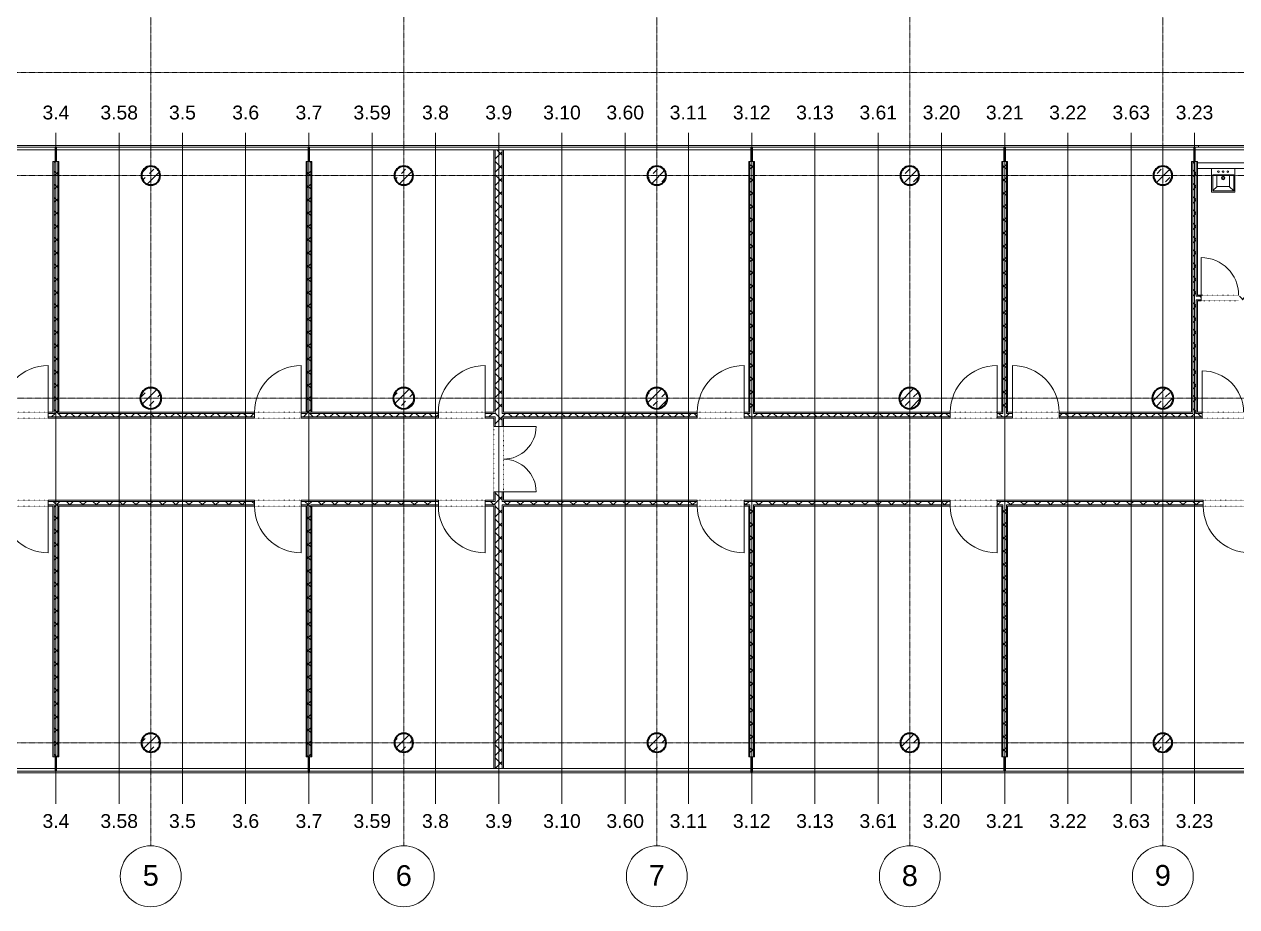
# Model space of a CAD drawing. Header units: millimetres. Extents: x -309577 to 26510, y -302335 to 26695.
# Drawn here: x -274339 to -248461, y -297783 to -278953 of the extents above; entities that cross this region are included whole.
import ezdxf

# ---------------------------------------------------------------- set-up
doc = ezdxf.new("R2010")
doc.units = ezdxf.units.MM
doc.linetypes.add('Rasterlinie', pattern=[22.225, 12.7, -3.175, 3.175, -3.175])
doc.linetypes.add('Über Schnittebene 1', pattern=[1, 0, -1])
for name, color, linetype, lineweight in [('A-DOOR', 1, 'Continuous', 9), ('A-FLOR-OTLN', 6, 'Continuous', 9), ('A-GLAZ', 6, 'Continuous', 9), ('A-WALL', 2, 'Continuous', 9), ('A-WALL-PATT', 2, 'Continuous', 35), ('P-SANR-FIXT', 6, 'Continuous', 9), ('S-COLS', 6, 'Continuous', 9), ('S-GRID', 1, 'Continuous', 9)]:
    doc.layers.add(name, color=color, linetype=linetype, lineweight=lineweight)
pattern_1 = [(45, (0, 0), (-141.42136, 141.42136), []), (135, (0, 0), (-141.42136, -141.42136), [])]

# ---------------------------------------------------------------- blocks, each defined once
blk = doc.blocks.new('Systemelement - Verglasung-387223-Ebene 1')
at = {"layer": 'A-GLAZ'}
for p, q in [((3006.25, 15), (-3006.25, 15)), ((-3006.25, 15), (-3006.25, -15)), ((3006.25, -15), (3006.25, 15)), ((-3006.25, -15), (3006.25, -15))]:
    blk.add_line(p, q, dxfattribs=at)
blk = doc.blocks.new('STB Stütze - rund - STB d_40-V50-Ebene 1')
at = {"layer": 'S-COLS'}
h = blk.add_hatch(dxfattribs=at)
h.set_pattern_fill('FP_58', color=256, style=0, pattern_type=2)
h.set_pattern_definition([(45, (271638.7, 294282.99), (-179.60512, 179.60512), []), (45, (271818.3, 294282.99), (-179.60512, 179.60512), [127, -127])])
h.paths.add_polyline_path([(24, -199), (71, -187), (114, -165), (150, -133), (177, -93), (194, -48), (200, 0), (194, 48), (177, 93), (150, 133), (114, 165), (71, 187), (24, 199), (-24, 199), (-71, 187), (-114, 165), (-150, 133), (-177, 93), (-194, 48), (-200, 0), (-194, -48), (-177, -93), (-150, -133), (-114, -165), (-71, -187), (-24, -199)], flags=0)
at = {"layer": 'S-COLS', "lineweight": 35}
for start, end in [(360, 180), (180, 360)]:
    blk.add_arc((0, 0), 200, start, end, dxfattribs=at)
blk = doc.blocks.new('STB Stütze - rund - STB d_45-V51-Ebene 1')
at = {"layer": 'S-COLS'}
h = blk.add_hatch(dxfattribs=at)
h.set_pattern_fill('FP_60', color=256, style=0, pattern_type=2)
h.set_pattern_definition([(45, (271638.7, 286932.85), (-179.60512, 179.60512), []), (45, (271818.3, 286932.85), (-179.60512, 179.60512), [127, -127])])
h.paths.add_polyline_path([(0, -225), (50, -219), (98, -203), (140, -176), (176, -140), (203, -98), (219, -50), (225, 0), (219, 50), (203, 98), (176, 140), (140, 176), (98, 203), (50, 219), (0, 225), (-50, 219), (-98, 203), (-140, 176), (-176, 140), (-203, 98), (-219, 50), (-225, 0), (-219, -50), (-203, -98), (-176, -140), (-140, -176), (-98, -203), (-50, -219)], flags=0)
at = {"layer": 'S-COLS', "lineweight": 35}
for start, end in [(360, 180), (180, 360)]:
    blk.add_arc((0, 0), 225, start, end, dxfattribs=at)
blk = doc.blocks.new('STB Stütze - rund - STB d_45-V52-Ebene 1')
at = {"layer": 'S-COLS'}
h = blk.add_hatch(dxfattribs=at)
h.set_pattern_fill('FP_61', color=256, style=0, pattern_type=2)
h.set_pattern_definition([(45, (266238.7, 286932.85), (-179.60512, 179.60512), []), (45, (266418.3, 286932.85), (-179.60512, 179.60512), [127, -127])])
h.paths.add_polyline_path([(0, -225), (50, -219), (98, -203), (140, -176), (176, -140), (203, -98), (219, -50), (225, 0), (219, 50), (203, 98), (176, 140), (140, 176), (98, 203), (50, 219), (0, 225), (-50, 219), (-98, 203), (-140, 176), (-176, 140), (-203, 98), (-219, 50), (-225, 0), (-219, -50), (-203, -98), (-176, -140), (-140, -176), (-98, -203), (-50, -219), (-41, -220)], flags=0)
at = {"layer": 'S-COLS', "lineweight": 35}
for start, end in [(360, 180), (180, 360)]:
    blk.add_arc((0, 0), 225, start, end, dxfattribs=at)
blk = doc.blocks.new('STB Stütze - rund - STB d_45-V53-Ebene 1')
at = {"layer": 'S-COLS'}
h = blk.add_hatch(dxfattribs=at)
h.set_pattern_fill('FP_62', color=256, style=0, pattern_type=2)
h.set_pattern_definition([(45, (260838.7, 286932.85), (-179.60512, 179.60512), []), (45, (261018.3, 286932.85), (-179.60512, 179.60512), [127, -127])])
h.paths.add_polyline_path([(0, -225), (50, -219), (98, -203), (140, -176), (176, -140), (203, -98), (219, -50), (225, 0), (219, 50), (203, 98), (176, 140), (140, 176), (98, 203), (50, 219), (0, 225), (-50, 219), (-98, 203), (-140, 176), (-176, 140), (-203, 98), (-219, 50), (-225, 0), (-219, -50), (-203, -98), (-176, -140), (-140, -176), (-98, -203), (-50, -219)], flags=0)
at = {"layer": 'S-COLS', "lineweight": 35}
for start, end in [(360, 180), (180, 360)]:
    blk.add_arc((0, 0), 225, start, end, dxfattribs=at)
blk = doc.blocks.new('STB Stütze - rund - STB d_45-V54-Ebene 1')
at = {"layer": 'S-COLS'}
h = blk.add_hatch(dxfattribs=at)
h.set_pattern_fill('FP_63', color=256, style=0, pattern_type=2)
h.set_pattern_definition([(45, (255438.7, 286932.85), (-179.60512, 179.60512), []), (45, (255618.3, 286932.85), (-179.60512, 179.60512), [127, -127])])
h.paths.add_polyline_path([(0, -225), (50, -219), (98, -203), (140, -176), (176, -140), (203, -98), (219, -50), (225, 0), (219, 50), (203, 98), (176, 140), (140, 176), (98, 203), (50, 219), (0, 225), (-50, 219), (-98, 203), (-140, 176), (-176, 140), (-203, 98), (-219, 50), (-225, 0), (-219, -50), (-203, -98), (-176, -140), (-140, -176), (-98, -203), (-50, -219)], flags=0)
at = {"layer": 'S-COLS', "lineweight": 35}
for start, end in [(360, 180), (180, 360)]:
    blk.add_arc((0, 0), 225, start, end, dxfattribs=at)
blk = doc.blocks.new('STB Stütze - rund - STB d_45-V55-Ebene 1')
at = {"layer": 'S-COLS'}
h = blk.add_hatch(dxfattribs=at)
h.set_pattern_fill('FP_64', color=256, style=0, pattern_type=2)
h.set_pattern_definition([(45, (250038.7, 286932.85), (-179.60512, 179.60512), []), (45, (250218.3, 286932.85), (-179.60512, 179.60512), [127, -127])])
h.paths.add_polyline_path([(0, -225), (50, -219), (98, -203), (140, -176), (176, -140), (203, -98), (219, -50), (225, 0), (219, 50), (203, 98), (176, 140), (140, 176), (98, 203), (50, 219), (0, 225), (-50, 219), (-98, 203), (-140, 176), (-176, 140), (-203, 98), (-219, 50), (-225, 0), (-219, -50), (-203, -98), (-176, -140), (-140, -176), (-98, -203), (-50, -219)], flags=0)
at = {"layer": 'S-COLS', "lineweight": 35}
for start, end in [(360, 180), (180, 360)]:
    blk.add_arc((0, 0), 225, start, end, dxfattribs=at)
blk = doc.blocks.new('STB Stütze - rund - STB d_40-V56-Ebene 1')
at = {"layer": 'S-COLS'}
h = blk.add_hatch(dxfattribs=at)
h.set_pattern_fill('FP_65', color=256, style=0, pattern_type=2)
h.set_pattern_definition([(45, (271638.7, 282182.99), (-179.60512, 179.60512), []), (45, (271818.3, 282182.99), (-179.60512, 179.60512), [127, -127])])
h.paths.add_polyline_path([(24, -199), (71, -187), (114, -165), (150, -133), (177, -93), (194, -48), (200, 0), (194, 48), (177, 93), (150, 133), (114, 165), (71, 187), (24, 199), (-24, 199), (-71, 187), (-114, 165), (-150, 133), (-177, 93), (-194, 48), (-200, 0), (-194, -48), (-177, -93), (-150, -133), (-114, -165), (-71, -187), (-24, -199)], flags=0)
at = {"layer": 'S-COLS', "lineweight": 35}
for start, end in [(360, 180), (180, 360)]:
    blk.add_arc((0, 0), 200, start, end, dxfattribs=at)
blk = doc.blocks.new('STB Stütze - rund - STB d_40-V57-Ebene 1')
at = {"layer": 'S-COLS'}
h = blk.add_hatch(dxfattribs=at)
h.set_pattern_fill('FP_66', color=256, style=0, pattern_type=2)
h.set_pattern_definition([(45, (266238.7, 282182.99), (-179.60512, 179.60512), []), (45, (266418.3, 282182.99), (-179.60512, 179.60512), [127, -127])])
h.paths.add_polyline_path([(24, -199), (71, -187), (114, -165), (150, -133), (177, -93), (194, -48), (200, 0), (194, 48), (177, 93), (150, 133), (114, 165), (71, 187), (24, 199), (-24, 199), (-71, 187), (-114, 165), (-150, 133), (-177, 93), (-194, 48), (-200, 0), (-194, -48), (-177, -93), (-150, -133), (-114, -165), (-71, -187), (-24, -199)], flags=0)
at = {"layer": 'S-COLS', "lineweight": 35}
for start, end in [(360, 180), (180, 360)]:
    blk.add_arc((0, 0), 200, start, end, dxfattribs=at)
blk = doc.blocks.new('STB Stütze - rund - STB d_40-V58-Ebene 1')
at = {"layer": 'S-COLS'}
h = blk.add_hatch(dxfattribs=at)
h.set_pattern_fill('FP_67', color=256, style=0, pattern_type=2)
h.set_pattern_definition([(45, (260838.7, 282182.99), (-179.60512, 179.60512), []), (45, (261018.3, 282182.99), (-179.60512, 179.60512), [127, -127])])
h.paths.add_polyline_path([(24, -199), (71, -187), (114, -165), (150, -133), (177, -93), (194, -48), (200, 0), (194, 48), (177, 93), (150, 133), (114, 165), (71, 187), (24, 199), (-24, 199), (-71, 187), (-114, 165), (-150, 133), (-177, 93), (-194, 48), (-200, 0), (-194, -48), (-177, -93), (-150, -133), (-114, -165), (-71, -187), (-24, -199)], flags=0)
at = {"layer": 'S-COLS', "lineweight": 35}
for start, end in [(360, 180), (180, 360)]:
    blk.add_arc((0, 0), 200, start, end, dxfattribs=at)
blk = doc.blocks.new('STB Stütze - rund - STB d_40-V60-Ebene 1')
at = {"layer": 'S-COLS'}
h = blk.add_hatch(dxfattribs=at)
h.set_pattern_fill('FP_69', color=256, style=0, pattern_type=2)
h.set_pattern_definition([(45, (255438.7, 282182.99), (-179.60512, 179.60512), []), (45, (255618.3, 282182.99), (-179.60512, 179.60512), [127, -127])])
h.paths.add_polyline_path([(24, -199), (71, -187), (114, -165), (150, -133), (177, -93), (194, -48), (200, 0), (194, 48), (177, 93), (150, 133), (114, 165), (71, 187), (24, 199), (-24, 199), (-71, 187), (-114, 165), (-150, 133), (-177, 93), (-194, 48), (-200, 0), (-194, -48), (-177, -93), (-150, -133), (-114, -165), (-71, -187), (-24, -199)], flags=0)
at = {"layer": 'S-COLS', "lineweight": 35}
for start, end in [(360, 180), (180, 360)]:
    blk.add_arc((0, 0), 200, start, end, dxfattribs=at)
blk = doc.blocks.new('STB Stütze - rund - STB d_40-V61-Ebene 1')
at = {"layer": 'S-COLS'}
h = blk.add_hatch(dxfattribs=at)
h.set_pattern_fill('FP_70', color=256, style=0, pattern_type=2)
h.set_pattern_definition([(45, (250038.7, 282182.99), (-179.60512, 179.60512), []), (45, (250218.3, 282182.99), (-179.60512, 179.60512), [127, -127])])
h.paths.add_polyline_path([(24, -199), (71, -187), (114, -165), (150, -133), (177, -93), (194, -48), (200, 0), (194, 48), (177, 93), (150, 133), (114, 165), (71, 187), (24, 199), (-24, 199), (-71, 187), (-114, 165), (-150, 133), (-177, 93), (-194, 48), (-200, 0), (-194, -48), (-177, -93), (-150, -133), (-114, -165), (-71, -187), (-24, -199)], flags=0)
at = {"layer": 'S-COLS', "lineweight": 35}
for start, end in [(360, 180), (180, 360)]:
    blk.add_arc((0, 0), 200, start, end, dxfattribs=at)
blk = doc.blocks.new('STB Stütze - rund - STB d_40-V62-Ebene 1')
at = {"layer": 'S-COLS'}
h = blk.add_hatch(dxfattribs=at)
h.set_pattern_fill('FP_71', color=256, style=0, pattern_type=2)
h.set_pattern_definition([(45, (255438.7, 294282.99), (-179.60512, 179.60512), []), (45, (255618.3, 294282.99), (-179.60512, 179.60512), [127, -127])])
h.paths.add_polyline_path([(24, -199), (71, -187), (114, -165), (150, -133), (177, -93), (194, -48), (200, 0), (194, 48), (177, 93), (150, 133), (114, 165), (71, 187), (24, 199), (-24, 199), (-71, 187), (-114, 165), (-150, 133), (-177, 93), (-194, 48), (-200, 0), (-194, -48), (-177, -93), (-150, -133), (-114, -165), (-71, -187), (-24, -199)], flags=0)
at = {"layer": 'S-COLS', "lineweight": 35}
for start, end in [(360, 180), (180, 360)]:
    blk.add_arc((0, 0), 200, start, end, dxfattribs=at)
blk = doc.blocks.new('STB Stütze - rund - STB d_40-V63-Ebene 1')
at = {"layer": 'S-COLS'}
h = blk.add_hatch(dxfattribs=at)
h.set_pattern_fill('FP_72', color=256, style=0, pattern_type=2)
h.set_pattern_definition([(45, (250038.7, 294282.99), (-179.60512, 179.60512), []), (45, (250218.3, 294282.99), (-179.60512, 179.60512), [127, -127])])
h.paths.add_polyline_path([(24, -199), (71, -187), (114, -165), (150, -133), (177, -93), (194, -48), (200, 0), (194, 48), (177, 93), (150, 133), (114, 165), (71, 187), (24, 199), (-24, 199), (-71, 187), (-114, 165), (-150, 133), (-177, 93), (-194, 48), (-200, 0), (-194, -48), (-177, -93), (-150, -133), (-114, -165), (-71, -187), (-24, -199)], flags=0)
at = {"layer": 'S-COLS', "lineweight": 35}
for start, end in [(360, 180), (180, 360)]:
    blk.add_arc((0, 0), 200, start, end, dxfattribs=at)
blk = doc.blocks.new('STB Stütze - rund - STB d_40-V64-Ebene 1')
at = {"layer": 'S-COLS'}
h = blk.add_hatch(dxfattribs=at)
h.set_pattern_fill('FP_73', color=256, style=0, pattern_type=2)
h.set_pattern_definition([(45, (260838.7, 294282.99), (-179.60512, 179.60512), []), (45, (261018.3, 294282.99), (-179.60512, 179.60512), [127, -127])])
h.paths.add_polyline_path([(24, -199), (71, -187), (114, -165), (150, -133), (177, -93), (194, -48), (200, 0), (194, 48), (177, 93), (150, 133), (114, 165), (71, 187), (24, 199), (-24, 199), (-71, 187), (-114, 165), (-150, 133), (-177, 93), (-194, 48), (-200, 0), (-194, -48), (-177, -93), (-150, -133), (-114, -165), (-71, -187), (-24, -199)], flags=0)
at = {"layer": 'S-COLS', "lineweight": 35}
for start, end in [(360, 180), (180, 360)]:
    blk.add_arc((0, 0), 200, start, end, dxfattribs=at)
blk = doc.blocks.new('STB Stütze - rund - STB d_40-V65-Ebene 1')
at = {"layer": 'S-COLS'}
h = blk.add_hatch(dxfattribs=at)
h.set_pattern_fill('FP_74', color=256, style=0, pattern_type=2)
h.set_pattern_definition([(45, (266238.7, 294282.99), (-179.60512, 179.60512), []), (45, (266418.3, 294282.99), (-179.60512, 179.60512), [127, -127])])
h.paths.add_polyline_path([(24, -199), (71, -187), (114, -165), (150, -133), (177, -93), (194, -48), (200, 0), (194, 48), (177, 93), (150, 133), (114, 165), (71, 187), (24, 199), (-24, 199), (-71, 187), (-114, 165), (-150, 133), (-177, 93), (-194, 48), (-200, 0), (-194, -48), (-177, -93), (-150, -133), (-114, -165), (-71, -187), (-24, -199)], flags=0)
at = {"layer": 'S-COLS', "lineweight": 35}
for start, end in [(360, 180), (180, 360)]:
    blk.add_arc((0, 0), 200, start, end, dxfattribs=at)
blk = doc.blocks.new('Drehflügel 1-flg - Stahlzarge1 - 80 x 2_26-313600-Ebene 1')
at = {"layer": 'A-DOOR', "linetype": 'Über Schnittebene 1'}
for p, q in [((400, 48), (-400, 48)), ((-400, -77), (400, -77))]:
    blk.add_line(p, q, dxfattribs=at)
at = {"layer": 'A-DOOR'}
blk.add_line((400, -877), (400, -77), dxfattribs=at)
blk.add_arc((400, -77), 800, 180, 270, dxfattribs=at)
blk = doc.blocks.new('Drehflügel 1-flg - Stahlzarge1 - 88_5 x 2_26-313603-Ebene 1')
at = {"layer": 'A-DOOR', "linetype": 'Über Schnittebene 1'}
for p, q in [((442, 48), (-443, 48)), ((-443, -77), (442, -77))]:
    blk.add_line(p, q, dxfattribs=at)
at = {"layer": 'A-DOOR'}
blk.add_line((442, -962), (442, -77), dxfattribs=at)
blk.add_arc((442, -77), 885, 180, 270, dxfattribs=at)
blk = doc.blocks.new('Systemelement - Verglasung-313604-Ebene 1')
at = {"layer": 'A-GLAZ'}
for p, q in [((155, 15), (-155, 15)), ((-155, 15), (-155, -15)), ((155, -15), (155, 15)), ((-155, -15), (155, -15))]:
    blk.add_line(p, q, dxfattribs=at)
blk = doc.blocks.new('Systemelement - Verglasung-313605-Ebene 1')
at = {"layer": 'A-GLAZ'}
for p, q in [((162, 15), (-162, 15)), ((-162, 15), (-162, -15)), ((162, -15), (162, 15)), ((-162, -15), (162, -15))]:
    blk.add_line(p, q, dxfattribs=at)
blk = doc.blocks.new('Systemelement - Verglasung-313606-Ebene 1')
at = {"layer": 'A-GLAZ'}
for p, q in [((162, 15), (-162, 15)), ((-162, 15), (-162, -15)), ((162, -15), (162, 15)), ((-162, -15), (162, -15))]:
    blk.add_line(p, q, dxfattribs=at)
blk = doc.blocks.new('Systemelement - Verglasung-313608-Ebene 1')
at = {"layer": 'A-GLAZ'}
for p, q in [((155, 15), (-155, 15)), ((-155, 15), (-155, -15)), ((155, -15), (155, 15)), ((-155, -15), (155, -15))]:
    blk.add_line(p, q, dxfattribs=at)
blk = doc.blocks.new('Systemelement - Verglasung-313609-Ebene 1')
at = {"layer": 'A-GLAZ'}
for p, q in [((155, 15), (-155, 15)), ((-155, 15), (-155, -15)), ((155, -15), (155, 15)), ((-155, -15), (155, -15))]:
    blk.add_line(p, q, dxfattribs=at)
blk = doc.blocks.new('Systemelement - Verglasung-313610-Ebene 1')
at = {"layer": 'A-GLAZ'}
for p, q in [((155, 15), (-155, 15)), ((-155, 15), (-155, -15)), ((155, -15), (155, 15)), ((-155, -15), (155, -15))]:
    blk.add_line(p, q, dxfattribs=at)
blk = doc.blocks.new('Systemelement - Verglasung-313611-Ebene 1')
at = {"layer": 'A-GLAZ'}
for p, q in [((155, 15), (-155, 15)), ((-155, 15), (-155, -15)), ((155, -15), (155, 15)), ((-155, -15), (155, -15))]:
    blk.add_line(p, q, dxfattribs=at)
blk = doc.blocks.new('Drehflügel 1-flg - Variabel1 - Drehflügel 1-flg - Variabel-349503-Ebene 1')
at = {"layer": 'A-DOOR', "linetype": 'Über Schnittebene 1'}
for p, q in [((500, 48), (-500, 48)), ((-500, -77), (500, -77))]:
    blk.add_line(p, q, dxfattribs=at)
at = {"layer": 'A-DOOR'}
blk.add_line((500, -1077), (500, -77), dxfattribs=at)
blk.add_arc((500, -77), 1000, 180, 270, dxfattribs=at)
blk = doc.blocks.new('Drehflügel 1-flg - Variabel1 - Drehflügel 1-flg - Variabel-349504-Ebene 1')
at = {"layer": 'A-DOOR'}
blk.add_line((500, 1077), (500, 77), dxfattribs=at)
at = {"layer": 'A-DOOR', "linetype": 'Über Schnittebene 1'}
for p, q in [((-500, 77), (500, 77)), ((500, -48), (-500, -48))]:
    blk.add_line(p, q, dxfattribs=at)
at = {"layer": 'A-DOOR'}
blk.add_arc((500, 77), 1000, 90, 180, dxfattribs=at)
blk = doc.blocks.new('Wandwaschbecken _3_ - 500 x 500 mm-313623-Ebene 1')
at = {"layer": 'P-SANR-FIXT'}
for p, q in [((-124, 68), (-124, 558)), ((-119, 563), (369, 563)), ((-99, 198), (-99, 533)), ((-94, 538), (344, 538)), ((-94, 533), (-13, 451)), ((344, 533), (262, 450)), ((349, 533), (349, 198)), ((374, 558), (374, 68)), ((-9, 218), (-9, 443)), ((-4, 448), (256, 448)), ((261, 218), (261, 443)), ((-94, 198), (-14, 214)), ((344, 193), (-94, 193)), ((-1, 213), (-4, 213)), ((249, 213), (-1, 213)), ((344, 198), (265, 213))]:
    blk.add_line(p, q, dxfattribs=at)
for centre, radius, start, end in [((-119, 558), 5, 90, 180), ((-94, 533), 5, 90, 180), ((344, 533), 5, 0, 90), ((369, 558), 5, 0, 90), ((-4, 443), 5, 90, 180), ((126, 263), 37.5, 0, 180), ((126, 263), 37.5, 180, 0), ((126, 263), 23, 0, 180), ((126, 263), 23, 180, 0), ((256, 443), 5, 0, 90), ((-119, 68), 5, 180, 270), ((-94, 198), 5, 180, 270), ((-4, 218), 5, 180, 270), ((26, 127), 17.5, 0, 180), ((26, 127), 17.5, 180, 0), ((126, 127), 17.5, 0, 180), ((126, 127), 17.5, 180, 0), ((226, 127), 17.5, 0, 180), ((226, 127), 17.5, 180, 0), ((256, 218), 5, 270, 0), ((344, 198), 5, 270, 360), ((369, 68), 5, 270, 360)]:
    blk.add_arc(centre, radius, start, end, dxfattribs=at)
for start_param, end_param in [(3.141593, 6.283185), (0, 3.141593)]:
    blk.add_ellipse((126, 199), major_axis=(-12.5, 0), ratio=0.247617, start_param=start_param, end_param=end_param, dxfattribs=at)
blk = doc.blocks.new('Drehflügel 2-flg - Variabel1 - Drehflügel 2-flg - 140-349505-Ebene 1')
at = {"layer": 'A-DOOR'}
for p, q in [((-700, 814), (-700, 114)), ((700, 814), (700, 114))]:
    blk.add_line(p, q, dxfattribs=at)
at = {"layer": 'A-DOOR', "linetype": 'Über Schnittebene 1'}
for p, q in [((-700, 114), (700, 114)), ((700, -86), (-700, -86))]:
    blk.add_line(p, q, dxfattribs=at)
at = {"layer": 'A-DOOR'}
for centre, start, end in [((-700, 114), 360, 90), ((700, 114), 90, 180)]:
    blk.add_arc(centre, 700, start, end, dxfattribs=at)
blk = doc.blocks.new('Systemelement - Verglasung-392770-Ebene 1')
at = {"layer": 'A-GLAZ'}
for p, q in [((2702.5, 15), (-2702.5, 15)), ((-2702.5, 15), (-2702.5, -15)), ((2702.5, -15), (2702.5, 15)), ((-2702.5, -15), (2702.5, -15))]:
    blk.add_line(p, q, dxfattribs=at)
blk = doc.blocks.new('Systemelement - Verglasung-392771-Ebene 1')
at = {"layer": 'A-GLAZ'}
for p, q in [((45862, 15), (-45862, 15)), ((-45862, 15), (-45862, -15)), ((-45862, -15), (45862, -15))]:
    blk.add_line(p, q, dxfattribs=at)
blk = doc.blocks.new('Systemelement - Verglasung-392772-Ebene 1')
at = {"layer": 'A-GLAZ'}
for p, q in [((14262.5, 15), (-14262.5, 15)), ((14262.5, -15), (14262.5, 15)), ((-14262.5, -15), (14262.5, -15))]:
    blk.add_line(p, q, dxfattribs=at)
blk = doc.blocks.new('Raster - Rasterbeschriftung-194804-Ebene 1')
at = {"layer": 'S-GRID'}
blk.add_circle((0, 0), 6.5, dxfattribs=at)

msp = doc.modelspace()

# ---------------------------------------------------------------- hatches: boundary and pattern name
at = {"layer": 'A-WALL-PATT', "lineweight": 9}
h = msp.add_hatch(dxfattribs=at)
h.set_pattern_fill('FP_1', color=256, style=0, pattern_type=2)
h.set_pattern_definition(pattern_1)
h.paths.add_polyline_path([(-264139, -294833), (-264139, -289208), (-264289, -289208), (-264289, -294833)], flags=0)
h.paths.add_polyline_path([(-264139, -289133), (-264139, -288933), (-264289, -288933), (-264289, -289133)], flags=0)
h.paths.add_polyline_path([(-264289, -287533), (-264139, -287533), (-264139, -287333), (-264289, -287333), (-264289, -287358)], flags=0)
h.paths.add_polyline_path([(-264139, -287258), (-264139, -281633), (-264289, -281633), (-264289, -287258)], flags=0)
h = msp.add_hatch(dxfattribs=at)
h.set_pattern_fill('FP_1', color=256, style=0, pattern_type=2)
h.set_pattern_definition(pattern_1)
h.paths.add_polyline_path([(-273626, -287258), (-273626, -281883), (-273701, -281883), (-273701, -287258)], flags=0)
h = msp.add_hatch(dxfattribs=at)
h.set_pattern_fill('FP_1', color=256, style=0, pattern_type=2)
h.set_pattern_definition(pattern_1)
h.paths.add_polyline_path([(-268301, -287258), (-268226, -287258), (-268226, -281883), (-268301, -281883), (-268301, -287233)], flags=0)
h = msp.add_hatch(dxfattribs=at)
h.set_pattern_fill('FP_1', color=256, style=0, pattern_type=2)
h.set_pattern_definition(pattern_1)
h.paths.add_polyline_path([(-258851, -287258), (-258776, -287258), (-258776, -281883), (-258851, -281883), (-258851, -287233)], flags=0)
h = msp.add_hatch(dxfattribs=at)
h.set_pattern_fill('FP_1', color=256, style=0, pattern_type=2)
h.set_pattern_definition(pattern_1)
h.paths.add_polyline_path([(-253376, -287258), (-253376, -281883), (-253451, -281883), (-253451, -287258)], flags=0)
h = msp.add_hatch(dxfattribs=at)
h.set_pattern_fill('FP_1', color=256, style=0, pattern_type=2)
h.set_pattern_definition(pattern_1)
h.paths.add_polyline_path([(-249326, -287258), (-249326, -281883), (-249401, -281883), (-249401, -287258)], flags=0)
h = msp.add_hatch(dxfattribs=at)
h.set_pattern_fill('FP_1', color=256, style=0, pattern_type=2)
h.set_pattern_definition(pattern_1)
h.paths.add_polyline_path([(-245151, -284833), (-244906, -284833), (-244906, -284758), (-245151, -284758)], flags=0)
h.paths.add_polyline_path([(-244106, -284833), (-244026, -284833), (-244026, -284758), (-244106, -284758)], flags=0)
h.paths.add_polyline_path([(-249301, -284833), (-249221, -284833), (-249221, -284758), (-249326, -284758), (-249326, -284833)], flags=0)
h.paths.add_polyline_path([(-248421, -284833), (-245226, -284833), (-245226, -284758), (-248421, -284758)], flags=0)
h = msp.add_hatch(dxfattribs=at)
h.set_pattern_fill('FP_1', color=256, style=0, pattern_type=2)
h.set_pattern_definition(pattern_1)
h.paths.add_polyline_path([(-264289, -287333), (-259976, -287333), (-259976, -287258), (-264501, -287258), (-264501, -287333)], flags=0)
h.paths.add_polyline_path([(-283051, -287333), (-282451, -287333), (-282451, -287258), (-283051, -287258)], flags=0)
h.paths.add_polyline_path([(-246024, -287333), (-244026, -287333), (-244026, -287258), (-248316, -287258), (-248316, -287333)], flags=0)
h.paths.add_polyline_path([(-249201, -287333), (-249201, -287258), (-252251, -287258), (-252251, -287333), (-251811, -287333)], flags=0)
h.paths.add_polyline_path([(-280748, -287333), (-274826, -287333), (-274826, -287258), (-281451, -287258), (-281451, -287333)], flags=0)
h.paths.add_polyline_path([(-253576, -287333), (-253251, -287333), (-253251, -287258), (-253576, -287258)], flags=0)
h.paths.add_polyline_path([(-273826, -287333), (-269426, -287333), (-269426, -287258), (-273826, -287258)], flags=0)
h.paths.add_polyline_path([(-268426, -287333), (-265501, -287333), (-265501, -287258), (-268426, -287258)], flags=0)
h.paths.add_polyline_path([(-254576, -287333), (-254576, -287258), (-258976, -287258), (-258976, -287333), (-254705, -287333)], flags=0)
h = msp.add_hatch(dxfattribs=at)
h.set_pattern_fill('FP_1', color=256, style=0, pattern_type=2)
h.set_pattern_definition(pattern_1)
h.paths.add_polyline_path([(-243130, -289208), (-242801, -289208), (-242801, -289133), (-246851, -289133), (-246851, -289208), (-246024, -289208)], flags=0)
h.paths.add_polyline_path([(-280226, -289208), (-280226, -289133), (-283051, -289133), (-283051, -289208), (-280748, -289208)], flags=0)
h.paths.add_polyline_path([(-279026, -289208), (-274826, -289208), (-274826, -289133), (-279226, -289133), (-279226, -289208), (-279101, -289208)], flags=0)
h.paths.add_polyline_path([(-248051, -289208), (-247851, -289208), (-247851, -289133), (-248176, -289133), (-248176, -289208)], flags=0)
h.paths.add_polyline_path([(-249176, -289208), (-249176, -289133), (-253576, -289133), (-253576, -289208), (-251811, -289208)], flags=0)
h.paths.add_polyline_path([(-273626, -289208), (-269426, -289208), (-269426, -289133), (-273826, -289133), (-273826, -289208), (-273701, -289208)], flags=0)
h.paths.add_polyline_path([(-254576, -289208), (-254576, -289133), (-258976, -289133), (-258976, -289208), (-254705, -289208)], flags=0)
h.paths.add_polyline_path([(-259976, -289208), (-259976, -289133), (-264501, -289133), (-264501, -289208), (-260493, -289208)], flags=0)
h.paths.add_polyline_path([(-268226, -289208), (-265501, -289208), (-265501, -289133), (-268426, -289133), (-268426, -289208), (-268301, -289208)], flags=0)
h = msp.add_hatch(dxfattribs=at)
h.set_pattern_fill('FP_1', color=256, style=0, pattern_type=2)
h.set_pattern_definition(pattern_1)
h.paths.add_polyline_path([(-273701, -294583), (-273626, -294583), (-273626, -289208), (-273701, -289208), (-273701, -291234)], flags=0)
h = msp.add_hatch(dxfattribs=at)
h.set_pattern_fill('FP_1', color=256, style=0, pattern_type=2)
h.set_pattern_definition(pattern_1)
h.paths.add_polyline_path([(-268226, -294583), (-268226, -289208), (-268301, -289208), (-268301, -294583)], flags=0)
h = msp.add_hatch(dxfattribs=at)
h.set_pattern_fill('FP_1', color=256, style=0, pattern_type=2)
h.set_pattern_definition(pattern_1)
h.paths.add_polyline_path([(-258776, -294583), (-258776, -289208), (-258851, -289208), (-258851, -294583)], flags=0)
h = msp.add_hatch(dxfattribs=at)
h.set_pattern_fill('FP_1', color=256, style=0, pattern_type=2)
h.set_pattern_definition(pattern_1)
h.paths.add_polyline_path([(-253451, -294583), (-253376, -294583), (-253376, -289208), (-253451, -289208), (-253451, -291234)], flags=0)

# ---------------------------------------------------------------- linework, layer by layer
at = {"layer": 'A-FLOR-OTLN'}
for p, q in [((-273679, -281633), (-277699, -281633)), ((-268279, -281633), (-273649, -281633)), ((-264314, -281633), (-268249, -281633)), ((-258829, -281633), (-264114, -281633)), ((-253429, -281633), (-258799, -281633)), ((-249379, -281633), (-253399, -281633)), ((-250039, -281984), (-250039, -281633)), ((-244026, -281633), (-249349, -281633)), ((-250039, -286708), (-250039, -282382)), ((-250039, -287233), (-250039, -287158)), ((-250039, -289108), (-250039, -287358)), ((-250039, -294084), (-250039, -289233)), ((-250039, -294833), (-250039, -294482)), ((-279049, -294833), (-273679, -294833)), ((-273649, -294833), (-268279, -294833)), ((-268249, -294833), (-264314, -294833)), ((-264114, -294833), (-258829, -294833)), ((-258799, -294833), (-253429, -294833)), ((-253399, -294833), (-248029, -294833))]:
    msp.add_line(p, q, dxfattribs=at)
at = {"layer": 'A-WALL', "color": 7}
for p, q in [((-264314, -281633), (-264314, -287233)), ((-264114, -281633), (-264314, -281633)), ((-264114, -287233), (-264114, -281633)), ((-273726, -281883), (-273726, -287233)), ((-273601, -281883), (-273726, -281883)), ((-273601, -287233), (-273601, -281883)), ((-268326, -281883), (-268326, -287233)), ((-268201, -281883), (-268326, -281883)), ((-268201, -287233), (-268201, -281883)), ((-258876, -281883), (-258876, -287233)), ((-258751, -281883), (-258876, -281883)), ((-258751, -287233), (-258751, -281883)), ((-253476, -281883), (-253476, -287233)), ((-253351, -281883), (-253476, -281883)), ((-253351, -287233), (-253351, -281883)), ((-249301, -281883), (-249426, -281883)), ((-249426, -281883), (-249426, -287233)), ((-249301, -284733), (-249301, -281883)), ((-249221, -284733), (-249301, -284733)), ((-249301, -284858), (-249221, -284858)), ((-249301, -287233), (-249301, -284858)), ((-249221, -284858), (-249221, -284733)), ((-273726, -287233), (-273826, -287233)), ((-273826, -287233), (-273826, -287358)), ((-269426, -287233), (-273601, -287233)), ((-269426, -287358), (-269426, -287233)), ((-268326, -287233), (-268426, -287233)), ((-268426, -287233), (-268426, -287358)), ((-265501, -287233), (-268201, -287233)), ((-265501, -287358), (-265501, -287233)), ((-264314, -287233), (-264501, -287233)), ((-264501, -287233), (-264501, -287358)), ((-259976, -287233), (-264114, -287233)), ((-259976, -287358), (-259976, -287233)), ((-258876, -287233), (-258976, -287233)), ((-258976, -287233), (-258976, -287358)), ((-254576, -287233), (-258751, -287233)), ((-254576, -287358), (-254576, -287233)), ((-253476, -287233), (-253576, -287233)), ((-253576, -287233), (-253576, -287358)), ((-253251, -287233), (-253351, -287233)), ((-253251, -287358), (-253251, -287233)), ((-249426, -287233), (-252251, -287233)), ((-252251, -287233), (-252251, -287358)), ((-249201, -287233), (-249301, -287233)), ((-249201, -287358), (-249201, -287233)), ((-273826, -287358), (-269426, -287358)), ((-268426, -287358), (-265501, -287358)), ((-264501, -287358), (-264314, -287358)), ((-264314, -287358), (-264314, -287533)), ((-264114, -287358), (-259976, -287358)), ((-264114, -287533), (-264114, -287358)), ((-258976, -287358), (-254576, -287358)), ((-253576, -287358), (-253251, -287358)), ((-252251, -287358), (-249201, -287358)), ((-264314, -287533), (-264114, -287533)), ((-264314, -288933), (-264314, -289108)), ((-264114, -288933), (-264314, -288933)), ((-264114, -289108), (-264114, -288933)), ((-269426, -289108), (-273826, -289108)), ((-273826, -289108), (-273826, -289233)), ((-273826, -289233), (-273726, -289233)), ((-273726, -289233), (-273726, -294583)), ((-273601, -289233), (-269426, -289233)), ((-273601, -294583), (-273601, -289233)), ((-269426, -289233), (-269426, -289108)), ((-265501, -289108), (-268426, -289108)), ((-268426, -289108), (-268426, -289233)), ((-268426, -289233), (-268326, -289233)), ((-268326, -289233), (-268326, -294583)), ((-268201, -294583), (-268201, -289233)), ((-268201, -289233), (-265501, -289233)), ((-265501, -289233), (-265501, -289108)), ((-264314, -289108), (-264501, -289108)), ((-264501, -289108), (-264501, -289233)), ((-264501, -289233), (-264314, -289233)), ((-264314, -289233), (-264314, -294833)), ((-259976, -289108), (-264114, -289108)), ((-264114, -289233), (-259976, -289233)), ((-264114, -294833), (-264114, -289233)), ((-259976, -289233), (-259976, -289108)), ((-254576, -289108), (-258976, -289108)), ((-258976, -289108), (-258976, -289233)), ((-258976, -289233), (-258876, -289233)), ((-258876, -289233), (-258876, -294583)), ((-258751, -289233), (-254576, -289233)), ((-258751, -294583), (-258751, -289233)), ((-254576, -289233), (-254576, -289108)), ((-249176, -289108), (-253576, -289108)), ((-253576, -289108), (-253576, -289233)), ((-253576, -289233), (-253476, -289233)), ((-253476, -289233), (-253476, -294583)), ((-253351, -289233), (-249176, -289233)), ((-253351, -294583), (-253351, -289233)), ((-249176, -289233), (-249176, -289108)), ((-273726, -294583), (-273601, -294583)), ((-268326, -294583), (-268201, -294583)), ((-258876, -294583), (-258751, -294583)), ((-253476, -294583), (-253351, -294583)), ((-264314, -294833), (-264114, -294833))]:
    msp.add_line(p, q, dxfattribs=at)
at = {"layer": 'A-WALL'}
for p, q in [((-264289, -287258), (-264289, -281633)), ((-264139, -287258), (-264139, -281633)), ((-273701, -287258), (-273701, -281883)), ((-273626, -287258), (-273626, -281883)), ((-268301, -287258), (-268301, -281883)), ((-268226, -287258), (-268226, -281883)), ((-258851, -287258), (-258851, -281883)), ((-258776, -287258), (-258776, -281883)), ((-253451, -287258), (-253451, -281883)), ((-253376, -287258), (-253376, -281883)), ((-249401, -281883), (-249401, -287258)), ((-249326, -281883), (-249326, -284758)), ((-249301, -281908), (-244026, -281908)), ((-244026, -282033), (-249301, -282033)), ((-249221, -284758), (-249326, -284758)), ((-249221, -284833), (-249326, -284833)), ((-249326, -284833), (-249326, -287258)), ((-273826, -287258), (-273701, -287258)), ((-273826, -287333), (-269426, -287333)), ((-273626, -287258), (-269426, -287258)), ((-268426, -287258), (-268301, -287258)), ((-268426, -287333), (-265501, -287333)), ((-268226, -287258), (-265501, -287258)), ((-264501, -287258), (-264289, -287258)), ((-264501, -287333), (-264289, -287333)), ((-264289, -287533), (-264289, -287333)), ((-264139, -287258), (-259976, -287258)), ((-264139, -287333), (-259976, -287333)), ((-264139, -287533), (-264139, -287333)), ((-258976, -287258), (-258851, -287258)), ((-258976, -287333), (-254576, -287333)), ((-258776, -287258), (-254576, -287258)), ((-253576, -287258), (-253451, -287258)), ((-253576, -287333), (-253251, -287333)), ((-253376, -287258), (-253251, -287258)), ((-252251, -287258), (-249401, -287258)), ((-252251, -287333), (-249201, -287333)), ((-249326, -287258), (-249201, -287258)), ((-264289, -289133), (-264289, -288933)), ((-264139, -289133), (-264139, -288933)), ((-273826, -289133), (-269426, -289133)), ((-273826, -289208), (-273701, -289208)), ((-273701, -294583), (-273701, -289208)), ((-273626, -289208), (-269426, -289208)), ((-273626, -294583), (-273626, -289208)), ((-268426, -289133), (-265501, -289133)), ((-268426, -289208), (-268301, -289208)), ((-268301, -294583), (-268301, -289208)), ((-268226, -294583), (-268226, -289208)), ((-268226, -289208), (-265501, -289208)), ((-264501, -289133), (-264289, -289133)), ((-264501, -289208), (-264289, -289208)), ((-264289, -294833), (-264289, -289208)), ((-264139, -289133), (-259976, -289133)), ((-264139, -289208), (-259976, -289208)), ((-264139, -294833), (-264139, -289208)), ((-258976, -289133), (-254576, -289133)), ((-258976, -289208), (-258851, -289208)), ((-258851, -294583), (-258851, -289208)), ((-258776, -289208), (-254576, -289208)), ((-258776, -294583), (-258776, -289208)), ((-253576, -289133), (-249176, -289133)), ((-253576, -289208), (-253451, -289208)), ((-253451, -294583), (-253451, -289208)), ((-253376, -289208), (-249176, -289208)), ((-253376, -294583), (-253376, -289208))]:
    msp.add_line(p, q, dxfattribs=at)
at = {"layer": 'S-GRID', "linetype": 'Rasterlinie'}
for p, q in [((-271639, -235883), (-271639, -296483)), ((-266239, -296483), (-266239, -235883)), ((-260839, -235883), (-260839, -296483)), ((-255439, -296483), (-255439, -235883)), ((-250039, -235883), (-250039, -296483)), ((-297439, -279983), (-175468, -279983)), ((-297439, -282183), (-175468, -282183)), ((-175468, -286933), (-297439, -286933)), ((-297439, -294283), (-175468, -294283))]:
    msp.add_line(p, q, dxfattribs=at)
at = {"layer": 'S-GRID', "lineweight": 18}
for p, q in [((-273664, -295585), (-273664, -281267)), ((-272314, -295585), (-272314, -281267)), ((-270964, -295585), (-270964, -281267)), ((-269614, -295585), (-269614, -281267)), ((-268264, -295585), (-268264, -281267)), ((-266914, -295585), (-266914, -281267)), ((-265564, -295585), (-265564, -281267)), ((-264214, -295585), (-264214, -281267)), ((-262864, -295585), (-262864, -281267)), ((-261514, -295585), (-261514, -281267)), ((-260164, -295585), (-260164, -281267)), ((-258814, -295585), (-258814, -281267)), ((-257464, -295585), (-257464, -281267)), ((-256114, -295585), (-256114, -281267)), ((-254764, -295585), (-254764, -281267)), ((-253414, -295585), (-253414, -281267)), ((-252064, -295585), (-252064, -281267)), ((-250714, -295585), (-250714, -281267)), ((-249364, -295585), (-249364, -281267))]:
    msp.add_line(p, q, dxfattribs=at)

# ---------------------------------------------------------------- block references
at = {"layer": 'A-DOOR'}
for name, p, rotation in [('Drehflügel 1-flg - Stahlzarge1 - 80 x 2_26-313600-Ebene 1', (-248821, -284810), 180), ('Drehflügel 1-flg - Variabel1 - Drehflügel 1-flg - Variabel-349503-Ebene 1', (-252751, -287310), 180), ('Drehflügel 1-flg - Stahlzarge1 - 88_5 x 2_26-313603-Ebene 1', (-248759, -287310), 180), ('Drehflügel 2-flg - Variabel1 - Drehflügel 2-flg - 140-349505-Ebene 1', (-264228, -288233), 270)]:
    msp.add_blockref(name, p, dxfattribs=dict(at, rotation=rotation))
for name, p in [('Drehflügel 1-flg - Variabel1 - Drehflügel 1-flg - Variabel-349504-Ebene 1', (-274326, -287310)), ('Drehflügel 1-flg - Variabel1 - Drehflügel 1-flg - Variabel-349504-Ebene 1', (-268926, -287310)), ('Drehflügel 1-flg - Variabel1 - Drehflügel 1-flg - Variabel-349504-Ebene 1', (-265001, -287310)), ('Drehflügel 1-flg - Variabel1 - Drehflügel 1-flg - Variabel-349504-Ebene 1', (-259476, -287310)), ('Drehflügel 1-flg - Variabel1 - Drehflügel 1-flg - Variabel-349504-Ebene 1', (-254076, -287310)), ('Drehflügel 1-flg - Variabel1 - Drehflügel 1-flg - Variabel-349503-Ebene 1', (-274326, -289156)), ('Drehflügel 1-flg - Variabel1 - Drehflügel 1-flg - Variabel-349503-Ebene 1', (-268926, -289156)), ('Drehflügel 1-flg - Variabel1 - Drehflügel 1-flg - Variabel-349503-Ebene 1', (-265001, -289156)), ('Drehflügel 1-flg - Variabel1 - Drehflügel 1-flg - Variabel-349503-Ebene 1', (-259476, -289156)), ('Drehflügel 1-flg - Variabel1 - Drehflügel 1-flg - Variabel-349503-Ebene 1', (-254076, -289156)), ('Drehflügel 1-flg - Variabel1 - Drehflügel 1-flg - Variabel-349503-Ebene 1', (-248676, -289156))]:
    msp.add_blockref(name, p, dxfattribs=at)
at = {"layer": 'A-GLAZ'}
for name, p in [('Systemelement - Verglasung-392772-Ebene 1', (-263539, -281558)), ('Systemelement - Verglasung-387223-Ebene 1', (-246270, -281558)), ('Systemelement - Verglasung-392770-Ebene 1', (-274341, -294908)), ('Systemelement - Verglasung-392771-Ebene 1', (-225776, -294908))]:
    msp.add_blockref(name, p, dxfattribs=at)
for name, p, rotation in [('Systemelement - Verglasung-313611-Ebene 1', (-273664, -281728), 90), ('Systemelement - Verglasung-313609-Ebene 1', (-268264, -281728), 90), ('Systemelement - Verglasung-313610-Ebene 1', (-258814, -281728), 90), ('Systemelement - Verglasung-313609-Ebene 1', (-253414, -281728), 90), ('Systemelement - Verglasung-313608-Ebene 1', (-249364, -281728), 90), ('Systemelement - Verglasung-313604-Ebene 1', (-273664, -294738), 270), ('Systemelement - Verglasung-313605-Ebene 1', (-268264, -294745), 270), ('Systemelement - Verglasung-313606-Ebene 1', (-258814, -294745), 270), ('Systemelement - Verglasung-313604-Ebene 1', (-253414, -294738), 270)]:
    msp.add_blockref(name, p, dxfattribs=dict(at, rotation=rotation))
at = {"layer": 'P-SANR-FIXT', "rotation": 180}
msp.add_blockref('Wandwaschbecken _3_ - 500 x 500 mm-313623-Ebene 1', (-248626, -281970), dxfattribs=at)
at = {"layer": 'S-COLS'}
for name, p in [('STB Stütze - rund - STB d_40-V56-Ebene 1', (-271639, -282183)), ('STB Stütze - rund - STB d_40-V57-Ebene 1', (-266239, -282183)), ('STB Stütze - rund - STB d_40-V58-Ebene 1', (-260839, -282183)), ('STB Stütze - rund - STB d_40-V60-Ebene 1', (-255439, -282183)), ('STB Stütze - rund - STB d_40-V61-Ebene 1', (-250039, -282183)), ('STB Stütze - rund - STB d_45-V51-Ebene 1', (-271639, -286933)), ('STB Stütze - rund - STB d_45-V52-Ebene 1', (-266239, -286933)), ('STB Stütze - rund - STB d_45-V53-Ebene 1', (-260839, -286933)), ('STB Stütze - rund - STB d_45-V54-Ebene 1', (-255439, -286933)), ('STB Stütze - rund - STB d_45-V55-Ebene 1', (-250039, -286933)), ('STB Stütze - rund - STB d_40-V50-Ebene 1', (-271639, -294283)), ('STB Stütze - rund - STB d_40-V65-Ebene 1', (-266239, -294283)), ('STB Stütze - rund - STB d_40-V64-Ebene 1', (-260839, -294283)), ('STB Stütze - rund - STB d_40-V62-Ebene 1', (-255439, -294283)), ('STB Stütze - rund - STB d_40-V63-Ebene 1', (-250039, -294283))]:
    msp.add_blockref(name, p, dxfattribs=at)
at = {"layer": 'S-GRID', "xscale": 99.99999999999993, "yscale": 99.99999999999993, "zscale": 99.99999999999993, "rotation": 180}
for p in [(-271639, -297133), (-260839, -297133), (-250039, -297133)]:
    msp.add_blockref('Raster - Rasterbeschriftung-194804-Ebene 1', p, dxfattribs=at)
at = {"layer": 'S-GRID', "xscale": 99.99999999999993, "yscale": 99.99999999999993, "zscale": 99.99999999999993}
for p in [(-266239, -297133), (-255439, -297133)]:
    msp.add_blockref('Raster - Rasterbeschriftung-194804-Ebene 1', p, dxfattribs=at)

# ---------------------------------------------------------------- texts
at = {"layer": 'S-GRID', "char_height": 295.06, "attachment_point": 2, "line_spacing_factor": 0.938532}
for s, insert, width in [('\\fArial|b0|i0|c0|p34|;3.4', (-273663, -280689), 684), ('\\fArial|b0|i0|c0|p34|;3.58', (-272313, -280689), 957.6), ('\\fArial|b0|i0|c0|p34|;3.5', (-270963, -280689), 684), ('\\fArial|b0|i0|c0|p34|;3.6', (-269613, -280689), 684), ('\\fArial|b0|i0|c0|p34|;3.7', (-268263, -280689), 684), ('\\fArial|b0|i0|c0|p34|;3.59', (-266913, -280689), 957.6), ('\\fArial|b0|i0|c0|p34|;3.8', (-265563, -280689), 684), ('\\fArial|b0|i0|c0|p34|;3.9', (-264213, -280689), 684), ('\\fArial|b0|i0|c0|p34|;3.10', (-262863, -280689), 957.6), ('\\fArial|b0|i0|c0|p34|;3.60', (-261513, -280689), 957.6), ('\\fArial|b0|i0|c0|p34|;3.11', (-260163, -280689), 957.6), ('\\fArial|b0|i0|c0|p34|;3.12', (-258813, -280689), 957.6), ('\\fArial|b0|i0|c0|p34|;3.13', (-257463, -280689), 957.6), ('\\fArial|b0|i0|c0|p34|;3.61', (-256113, -280689), 957.6), ('\\fArial|b0|i0|c0|p34|;3.20', (-254763, -280689), 957.6), ('\\fArial|b0|i0|c0|p34|;3.21', (-253413, -280689), 957.6), ('\\fArial|b0|i0|c0|p34|;3.22', (-252063, -280689), 957.6), ('\\fArial|b0|i0|c0|p34|;3.63', (-250713, -280689), 957.6), ('\\fArial|b0|i0|c0|p34|;3.23', (-249363, -280689), 957.6), ('\\fArial|b0|i0|c0|p34|;3.4', (-273663, -295807), 684), ('\\fArial|b0|i0|c0|p34|;3.58', (-272313, -295807), 957.6), ('\\fArial|b0|i0|c0|p34|;3.5', (-270963, -295807), 684), ('\\fArial|b0|i0|c0|p34|;3.6', (-269613, -295807), 684), ('\\fArial|b0|i0|c0|p34|;3.7', (-268263, -295807), 684), ('\\fArial|b0|i0|c0|p34|;3.59', (-266913, -295807), 957.6), ('\\fArial|b0|i0|c0|p34|;3.8', (-265563, -295807), 684), ('\\fArial|b0|i0|c0|p34|;3.9', (-264213, -295807), 684), ('\\fArial|b0|i0|c0|p34|;3.10', (-262863, -295807), 957.6), ('\\fArial|b0|i0|c0|p34|;3.60', (-261513, -295807), 957.6), ('\\fArial|b0|i0|c0|p34|;3.11', (-260163, -295807), 957.6), ('\\fArial|b0|i0|c0|p34|;3.12', (-258813, -295807), 957.6), ('\\fArial|b0|i0|c0|p34|;3.13', (-257463, -295807), 957.6), ('\\fArial|b0|i0|c0|p34|;3.61', (-256113, -295807), 957.6), ('\\fArial|b0|i0|c0|p34|;3.20', (-254763, -295807), 957.6), ('\\fArial|b0|i0|c0|p34|;3.21', (-253413, -295807), 957.6), ('\\fArial|b0|i0|c0|p34|;3.22', (-252063, -295807), 957.6), ('\\fArial|b0|i0|c0|p34|;3.63', (-250713, -295807), 957.6), ('\\fArial|b0|i0|c0|p34|;3.23', (-249363, -295807), 957.6)]:
    msp.add_mtext(s, dxfattribs=dict(at, insert=insert, width=width))

# ---------------------------------------------------------------- next in the draw order: texts
at = {"layer": 'S-GRID', "char_height": 442.59, "width": 410.36, "attachment_point": 2, "line_spacing_factor": 0.938532, "bg_fill": 3, "box_fill_scale": 1.25, "bg_fill_color": 0, "bg_fill_transparency": 0}
for s, insert in [('\\fArial|b0|i0|c0|p34|;5', (-271639, -296892)), ('\\fArial|b0|i0|c0|p34|;6', (-266239, -296897)), ('\\fArial|b0|i0|c0|p34|;7', (-260839, -296892)), ('\\fArial|b0|i0|c0|p34|;8', (-255439, -296897)), ('\\fArial|b0|i0|c0|p34|;9', (-250039, -296892))]:
    msp.add_mtext(s, dxfattribs=dict(at, insert=insert))

doc.saveas('drawing.dxf')
